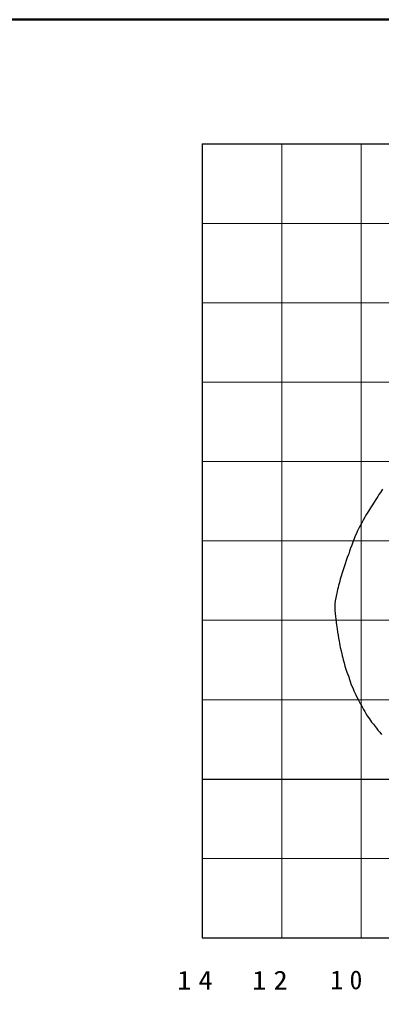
# Model space of a CAD drawing. Units: millimetres on the paper. Extents: x 895 to 1260, y 297 to 554.
# Drawn here: x 1121.7 to 1152, y 472.5 to 554 of the extents above; entities that cross this region are included whole.
import ezdxf

# ---------------------------------------------------------------- set-up
doc = ezdxf.new("R2010")
doc.units = ezdxf.units.MM
doc.layers.add('1_300', color=7, linetype='Continuous', lineweight=13)
doc.layers.add('NAKAMURA図枠', color=7, linetype='Continuous', lineweight=13)
doc.styles.add('ＭＳ ゴシック', font='')
doc.styles.get('ＭＳ ゴシック').set_extended_font_data('MS Gothic')

msp = doc.modelspace()

# ---------------------------------------------------------------- linework, layer by layer
at = {"layer": '1_300', "color": 2, "lineweight": 25}
for p, q in [((1136.992, 543.543), (1230.314, 543.543)), ((1136.992, 543.543), (1136.992, 476.884)), ((1136.992, 476.884), (1230.314, 476.884))]:
    msp.add_line(p, q, dxfattribs=at)
at = {"layer": '1_300', "color": 70}
for p, q in [((1143.658, 543.543), (1143.658, 476.884)), ((1150.324, 543.543), (1150.324, 476.884)), ((1136.992, 536.877), (1230.314, 536.877)), ((1136.992, 530.211), (1230.314, 530.211)), ((1136.992, 523.545), (1230.314, 523.545)), ((1136.992, 516.879), (1230.314, 516.879)), ((1136.992, 510.213), (1230.314, 510.213)), ((1136.992, 503.547), (1230.314, 503.547)), ((1136.992, 496.881), (1230.314, 496.881)), ((1136.992, 483.55), (1230.314, 483.55))]:
    msp.add_line(p, q, dxfattribs=at)
at = {"layer": '1_300', "color": 1, "lineweight": 25}
msp.add_line((1136.992, 490.215), (1230.314, 490.215), dxfattribs=at)
at = {"layer": '1_300', "color": 4, "lineweight": 25}
msp.add_lwpolyline([(1152.119, 514.557), (1151.934, 514.288), (1151.815, 514.119), (1151.714, 513.951), (1151.596, 513.766), (1151.344, 513.38), (1151.26, 513.245), (1151.091, 512.992), (1150.94, 512.723), (1150.822, 512.556), (1150.722, 512.387), (1150.62, 512.201), (1150.486, 511.95), (1150.318, 511.63), (1150.184, 511.394), (1150.065, 511.158), (1149.981, 510.99), (1149.915, 510.823), (1149.83, 510.638), (1149.729, 510.385), (1149.627, 510.116), (1149.527, 509.862), (1149.427, 509.593), (1149.341, 509.359), (1149.275, 509.123), (1149.258, 509.072), (1149.156, 508.819), (1149.072, 508.567), (1148.973, 508.298), (1148.887, 508.045), (1148.836, 507.86), (1148.787, 507.693), (1148.737, 507.525), (1148.653, 507.256), (1148.567, 507.002), (1148.501, 506.733), (1148.432, 506.482), (1148.382, 506.296), (1148.349, 506.128), (1148.298, 505.96), (1148.232, 505.574), (1148.199, 505.439), (1148.148, 505.168), (1148.113, 504.917), (1148.113, 504.731), (1148.113, 504.563), (1148.113, 504.395), (1148.13, 504.126), (1148.163, 503.873), (1148.199, 503.638), (1148.232, 503.351), (1148.248, 503.166), (1148.282, 502.998), (1148.298, 502.83), (1148.349, 502.561), (1148.382, 502.308), (1148.432, 502.039), (1148.468, 501.786), (1148.501, 501.618), (1148.534, 501.433), (1148.567, 501.265), (1148.636, 500.996), (1148.686, 500.743), (1148.737, 500.575), (1148.77, 500.391), (1148.82, 500.223), (1148.887, 499.969), (1148.955, 499.7), (1149.039, 499.449), (1149.123, 499.18), (1149.191, 498.994), (1149.275, 498.792), (1149.308, 498.658), (1149.41, 498.404), (1149.493, 498.135), (1149.61, 497.883), (1149.712, 497.614), (1149.796, 497.447), (1149.88, 497.277), (1149.965, 497.092), (1150.099, 496.84), (1150.234, 496.571), (1150.318, 496.437), (1150.52, 496.049), (1150.62, 495.881), (1150.722, 495.714), (1150.822, 495.529), (1151.008, 495.275), (1151.193, 495.006), (1151.344, 494.821), (1151.596, 494.484), (1151.731, 494.316), (1151.882, 494.148), (1152.033, 493.964)], dxfattribs=at)
at = {"layer": 'NAKAMURA図枠', "lineweight": 50}
msp.add_line((1260, 554), (895, 554), dxfattribs=at)

# ---------------------------------------------------------------- texts
at = {"layer": '1_300', "char_height": 1.587, "attachment_point": 7, "style": 'ＭＳ ゴシック'}
for s, insert in [('\\T1.5;\\W1.1;12', (1141.187, 472.54)), ('\\T1.5;10', (1147.723, 472.54)), ('\\T1.5;\\W1.1;14', (1134.895, 472.54))]:
    msp.add_mtext(s, dxfattribs=dict(at, insert=insert))

doc.saveas('drawing.dxf')
